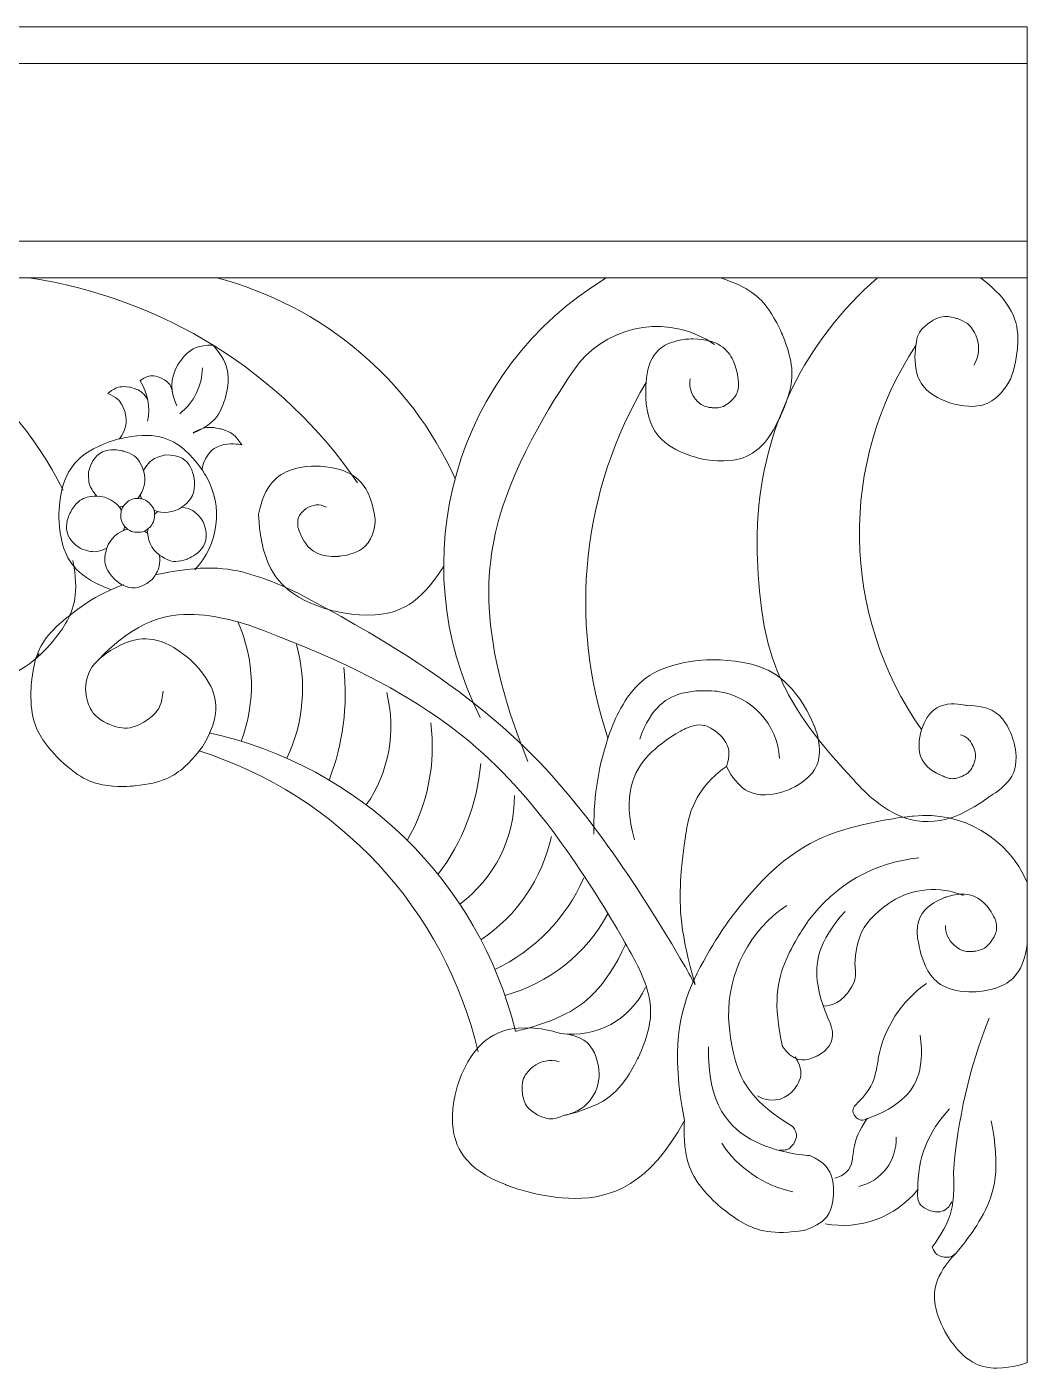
# Model space of a CAD drawing. Header units: millimetres. Extents: x 5501 to 5703, y 4457 to 4568.
# Drawn here: x 5662.7 to 5700.6, y 4517.6 to 4568.4 of the extents above; entities that cross this region are included whole.
import ezdxf

# ---------------------------------------------------------------- set-up
doc = ezdxf.new("R2010")
doc.units = ezdxf.units.MM
doc.header["$MEASUREMENT"] = 0
doc.layers.add('SITARA ALL', color=18, linetype='Continuous', true_color=0x000000)

msp = doc.modelspace()

# ---------------------------------------------------------------- linework, layer by layer
at = {"layer": 'SITARA ALL', "color": 1, "lineweight": 9, "true_color": 0xff0000}
for points, knots in [([(5700.594, 4568.351), (5700.594, 4568.351), (5600.594, 4568.351), (5550.594, 4568.351), (5500.594, 4568.351), (5500.594, 4568.351), (5500.594, 4568.351), (5500.594, 4568.351), (5500.594, 4517.803), (5500.594, 4517.803), (5500.594, 4517.803), (5501.15, 4517.596), (5501.74, 4517.595), (5502.331, 4517.595), (5502.957, 4517.802), (5503.602, 4518.797), (5503.602, 4518.797), (5503.925, 4519.294), (5504.053, 4519.871), (5504.181, 4520.448), (5504.113, 4521.103), (5503.281, 4521.948), (5503.281, 4521.948), (5502.677, 4522.63), (5502.252, 4523.435), (5501.828, 4524.24), (5501.583, 4525.168), (5501.963, 4526.95)], [0, 0, 0, 0, 0.1, 0.1, 0.1, 0.2, 0.2, 0.2, 0.3, 0.3, 0.3, 0.4, 0.4, 0.4, 0.5, 0.5, 0.5, 0.6, 0.6, 0.6, 0.7, 0.7, 0.7, 0.8, 0.8, 0.8, 1, 1, 1, 1]), ([(5700.594, 4517.803), (5700.594, 4517.803), (5700.594, 4568.351), (5700.594, 4568.351), (5700.594, 4568.351), (5700.594, 4568.351), (5700.594, 4555.714), (5700.594, 4543.077), (5700.594, 4517.803), (5700.594, 4517.803), (5700.594, 4517.803), (5700.038, 4517.596), (5699.447, 4517.595), (5698.857, 4517.594), (5698.232, 4517.8), (5697.586, 4518.797), (5697.586, 4518.797), (5697.263, 4519.295), (5697.135, 4519.872), (5697.007, 4520.448), (5697.073, 4521.103), (5697.907, 4521.948), (5697.907, 4521.948), (5698.511, 4522.63), (5698.936, 4523.435), (5699.36, 4524.24), (5699.604, 4525.169), (5699.225, 4526.95)], [0, 0, 0, 0, 0.1, 0.1, 0.1, 0.2, 0.2, 0.2, 0.3, 0.3, 0.3, 0.4, 0.4, 0.4, 0.5, 0.5, 0.5, 0.6, 0.6, 0.6, 0.7, 0.7, 0.7, 0.8, 0.8, 0.8, 1, 1, 1, 1]), ([(5684.723, 4541.432), (5683.22, 4545.919), (5683.748, 4550.834), (5686.171, 4554.898), (5686.171, 4554.898), (5686.095, 4554.253), (5686.26, 4553.627), (5686.425, 4553.002), (5686.832, 4552.397), (5688.085, 4552.048), (5688.085, 4552.048), (5688.711, 4551.873), (5689.355, 4551.94), (5689.998, 4552.008), (5690.659, 4552.317), (5691.196, 4553.501), (5691.196, 4553.501), (5691.454, 4553.996), (5691.596, 4554.535), (5691.737, 4555.075), (5691.763, 4555.659), (5691.337, 4556.69), (5691.337, 4556.69), (5691.124, 4557.206), (5690.802, 4557.661), (5690.48, 4558.117), (5690.05, 4558.512), (5688.986, 4558.849)], [0, 0, 0, 0, 0.1, 0.1, 0.1, 0.2, 0.2, 0.2, 0.3, 0.3, 0.3, 0.4, 0.4, 0.4, 0.5, 0.5, 0.5, 0.6, 0.6, 0.6, 0.7, 0.7, 0.7, 0.8, 0.8, 0.8, 1, 1, 1, 1]), ([(5694.924, 4558.849), (5692.203, 4556.51), (5690.562, 4553.153), (5690.387, 4549.57), (5690.387, 4549.57), (5690.299, 4547.778), (5690.582, 4546.008), (5690.864, 4544.237), (5691.518, 4542.486), (5693.997, 4539.893), (5693.997, 4539.893), (5694.623, 4539.095), (5695.513, 4538.622), (5696.403, 4538.15), (5697.557, 4538.003), (5699.173, 4539.231), (5699.173, 4539.231), (5699.544, 4539.428), (5699.825, 4539.739), (5700.105, 4540.05), (5700.294, 4540.475), (5700.089, 4541.29), (5700.089, 4541.29), (5699.986, 4541.698), (5699.75, 4542.044), (5699.514, 4542.39), (5699.145, 4542.674), (5698.305, 4542.667), (5698.305, 4542.667), (5697.945, 4542.765), (5697.577, 4542.715), (5697.21, 4542.665), (5696.835, 4542.465), (5696.596, 4541.758), (5696.596, 4541.758), (5696.476, 4541.404), (5696.505, 4541.035), (5696.534, 4540.665), (5696.711, 4540.279), (5697.403, 4539.999), (5697.403, 4539.999), (5697.508, 4539.948), (5697.621, 4539.919), (5697.734, 4539.891), (5697.856, 4539.885), (5698.075, 4539.967), (5698.075, 4539.967), (5698.184, 4540.008), (5698.283, 4540.07), (5698.381, 4540.132), (5698.469, 4540.217), (5698.561, 4540.431), (5698.561, 4540.431), (5698.606, 4540.539), (5698.629, 4540.653), (5698.652, 4540.768), (5698.652, 4540.889), (5698.559, 4541.104), (5698.559, 4541.104), (5698.513, 4541.211), (5698.446, 4541.306), (5698.378, 4541.402), (5698.29, 4541.485), (5698.071, 4541.566)], [0, 0, 0, 0, 0.045455, 0.045455, 0.045455, 0.090909, 0.090909, 0.090909, 0.136364, 0.136364, 0.136364, 0.181818, 0.181818, 0.181818, 0.227273, 0.227273, 0.227273, 0.272727, 0.272727, 0.272727, 0.318182, 0.318182, 0.318182, 0.363636, 0.363636, 0.363636, 0.409091, 0.409091, 0.409091, 0.454545, 0.454545, 0.454545, 0.5, 0.5, 0.5, 0.545455, 0.545455, 0.545455, 0.590909, 0.590909, 0.590909, 0.636364, 0.636364, 0.636364, 0.681818, 0.681818, 0.681818, 0.727273, 0.727273, 0.727273, 0.772727, 0.772727, 0.772727, 0.818182, 0.818182, 0.818182, 0.863636, 0.863636, 0.863636, 0.909091, 0.909091, 0.909091, 1, 1, 1, 1]), ([(5698.574, 4555.547), (5698.768, 4555.855), (5698.81, 4556.235), (5698.689, 4556.578), (5698.689, 4556.578), (5698.628, 4556.75), (5698.53, 4556.903), (5698.432, 4557.056), (5698.296, 4557.19), (5697.951, 4557.308), (5697.951, 4557.308), (5697.779, 4557.367), (5697.598, 4557.384), (5697.417, 4557.402), (5697.227, 4557.379), (5696.921, 4557.181), (5696.921, 4557.181), (5696.768, 4557.082), (5696.642, 4556.951), (5696.516, 4556.82), (5696.417, 4556.657), (5696.382, 4556.294), (5696.382, 4556.294), (5696.298, 4555.831), (5696.388, 4555.37), (5696.478, 4554.91), (5696.742, 4554.453), (5697.63, 4554.135), (5697.63, 4554.135), (5698.073, 4553.976), (5698.542, 4553.989), (5699.011, 4554.003), (5699.506, 4554.189), (5699.964, 4555.013), (5699.964, 4555.013), (5700.228, 4555.707), (5700.243, 4556.448), (5700.258, 4557.188), (5700.024, 4557.974), (5698.822, 4558.849)], [0, 0, 0, 0, 0.071429, 0.071429, 0.071429, 0.142857, 0.142857, 0.142857, 0.214286, 0.214286, 0.214286, 0.285714, 0.285714, 0.285714, 0.357143, 0.357143, 0.357143, 0.428571, 0.428571, 0.428571, 0.5, 0.5, 0.5, 0.571429, 0.571429, 0.571429, 0.642857, 0.642857, 0.642857, 0.714286, 0.714286, 0.714286, 0.785714, 0.785714, 0.785714, 0.857143, 0.857143, 0.857143, 1, 1, 1, 1]), ([(5688.757, 4556.33), (5687.118, 4557.468), (5684.877, 4557.152), (5683.611, 4555.609), (5683.611, 4555.609), (5681.998, 4553.441), (5681.01, 4550.929), (5680.021, 4548.417), (5679.658, 4545.56), (5681.693, 4540.552)], [0, 0, 0, 0, 0.25, 0.25, 0.25, 0.5, 0.5, 0.5, 1, 1, 1, 1]), ([(5687.839, 4555.03), (5687.79, 4554.777), (5687.849, 4554.516), (5688.002, 4554.309), (5688.002, 4554.309), (5688.078, 4554.205), (5688.174, 4554.12), (5688.27, 4554.035), (5688.387, 4553.968), (5688.642, 4553.94), (5688.642, 4553.94), (5688.77, 4553.925), (5688.898, 4553.938), (5689.026, 4553.951), (5689.154, 4553.991), (5689.348, 4554.159), (5689.348, 4554.159), (5689.445, 4554.244), (5689.522, 4554.346), (5689.6, 4554.449), (5689.657, 4554.57), (5689.665, 4554.827), (5689.665, 4554.827), (5689.657, 4555.297), (5689.464, 4555.721), (5689.27, 4556.146), (5688.891, 4556.525), (5687.952, 4556.544), (5687.952, 4556.544), (5687.483, 4556.554), (5687.051, 4556.377), (5686.62, 4556.2), (5686.226, 4555.836), (5686.171, 4554.898)], [0, 0, 0, 0, 0.083333, 0.083333, 0.083333, 0.166667, 0.166667, 0.166667, 0.25, 0.25, 0.25, 0.333333, 0.333333, 0.333333, 0.416667, 0.416667, 0.416667, 0.5, 0.5, 0.5, 0.583333, 0.583333, 0.583333, 0.666667, 0.666667, 0.666667, 0.75, 0.75, 0.75, 0.833333, 0.833333, 0.833333, 1, 1, 1, 1]), ([(5668.409, 4554.008), (5668.145, 4554.489), (5668.153, 4555.074), (5668.433, 4555.546), (5668.433, 4555.546), (5668.573, 4555.783), (5668.769, 4555.973), (5668.966, 4556.164), (5669.22, 4556.309), (5669.769, 4556.309), (5669.769, 4556.309), (5670.002, 4556.059), (5670.166, 4555.76), (5670.329, 4555.461), (5670.423, 4555.112), (5670.272, 4554.446), (5670.272, 4554.446), (5670.197, 4554.113), (5670.042, 4553.809), (5669.887, 4553.505), (5669.652, 4553.231), (5669.017, 4552.98), (5669.017, 4552.98), (5669.168, 4553.075), (5669.336, 4553.137), (5669.503, 4553.198), (5669.687, 4553.228), (5670.034, 4553.143), (5670.034, 4553.143), (5670.207, 4553.101), (5670.368, 4553.025), (5670.53, 4552.949), (5670.678, 4552.839), (5670.861, 4552.532), (5670.861, 4552.532), (5670.525, 4552.609), (5670.189, 4552.544), (5669.853, 4552.479), (5669.516, 4552.273), (5669.347, 4551.604)], [0, 0, 0, 0, 0.071429, 0.071429, 0.071429, 0.142857, 0.142857, 0.142857, 0.214286, 0.214286, 0.214286, 0.285714, 0.285714, 0.285714, 0.357143, 0.357143, 0.357143, 0.428571, 0.428571, 0.428571, 0.5, 0.5, 0.5, 0.571429, 0.571429, 0.571429, 0.642857, 0.642857, 0.642857, 0.714286, 0.714286, 0.714286, 0.785714, 0.785714, 0.785714, 0.857143, 0.857143, 0.857143, 1, 1, 1, 1]), ([(5667.292, 4553.434), (5667.408, 4553.957), (5667.307, 4554.506), (5667.013, 4554.953), (5667.013, 4554.953), (5667.12, 4555.043), (5667.248, 4555.099), (5667.376, 4555.155), (5667.524, 4555.178), (5667.783, 4555.071), (5667.783, 4555.071), (5667.912, 4555.018), (5668.021, 4554.932), (5668.131, 4554.845), (5668.22, 4554.725), (5668.248, 4554.447)], [0, 0, 0, 0, 0.166667, 0.166667, 0.166667, 0.333333, 0.333333, 0.333333, 0.5, 0.5, 0.5, 0.666667, 0.666667, 0.666667, 1, 1, 1, 1]), ([(5666.234, 4552.766), (5666.459, 4553.035), (5666.539, 4553.396), (5666.45, 4553.735), (5666.45, 4553.735), (5666.406, 4553.904), (5666.322, 4554.058), (5666.238, 4554.211), (5666.114, 4554.349), (5665.787, 4554.473), (5665.787, 4554.473), (5665.898, 4554.574), (5666.029, 4554.646), (5666.16, 4554.719), (5666.311, 4554.764), (5666.607, 4554.715), (5666.607, 4554.715), (5666.755, 4554.691), (5666.894, 4554.633), (5667.032, 4554.575), (5667.161, 4554.485), (5667.306, 4554.222)], [0, 0, 0, 0, 0.125, 0.125, 0.125, 0.25, 0.25, 0.25, 0.375, 0.375, 0.375, 0.5, 0.5, 0.5, 0.625, 0.625, 0.625, 0.75, 0.75, 0.75, 1, 1, 1, 1]), ([(5669.08, 4547.799), (5669.994, 4548.754), (5670.17, 4550.199), (5669.514, 4551.346), (5669.514, 4551.346), (5669.185, 4551.92), (5668.687, 4552.351), (5668.189, 4552.783), (5667.521, 4553.071), (5666.234, 4552.766), (5666.234, 4552.766), (5665.591, 4552.613), (5665.036, 4552.258), (5664.482, 4551.902), (5664.015, 4551.343), (5663.944, 4550.023), (5663.944, 4550.023), (5663.908, 4549.363), (5664.093, 4548.73), (5664.277, 4548.097), (5664.681, 4547.492), (5665.927, 4547.05)], [0, 0, 0, 0, 0.125, 0.125, 0.125, 0.25, 0.25, 0.25, 0.375, 0.375, 0.375, 0.5, 0.5, 0.5, 0.625, 0.625, 0.625, 0.75, 0.75, 0.75, 1, 1, 1, 1]), ([(5666.924, 4550.503), (5667.171, 4550.792), (5667.253, 4551.187), (5667.143, 4551.551), (5667.143, 4551.551), (5667.088, 4551.732), (5666.988, 4551.894), (5666.888, 4552.055), (5666.744, 4552.196), (5666.378, 4552.299), (5666.378, 4552.299), (5666.094, 4552.374), (5665.807, 4552.327), (5665.519, 4552.281), (5665.228, 4552.114), (5665.068, 4551.549), (5665.068, 4551.549), (5665.049, 4551.375), (5665.068, 4551.2), (5665.086, 4551.026), (5665.143, 4550.852), (5665.379, 4550.592)], [0, 0, 0, 0, 0.125, 0.125, 0.125, 0.25, 0.25, 0.25, 0.375, 0.375, 0.375, 0.5, 0.5, 0.5, 0.625, 0.625, 0.625, 0.75, 0.75, 0.75, 1, 1, 1, 1]), ([(5667.533, 4550.06), (5667.884, 4549.915), (5668.285, 4549.959), (5668.597, 4550.176), (5668.597, 4550.176), (5668.753, 4550.285), (5668.875, 4550.43), (5668.998, 4550.574), (5669.088, 4550.755), (5669.073, 4551.135), (5669.073, 4551.135), (5669.056, 4551.428), (5668.923, 4551.687), (5668.79, 4551.946), (5668.541, 4552.172), (5667.954, 4552.149), (5667.954, 4552.149), (5667.782, 4552.113), (5667.622, 4552.042), (5667.463, 4551.97), (5667.314, 4551.862), (5667.141, 4551.558)], [0, 0, 0, 0, 0.125, 0.125, 0.125, 0.25, 0.25, 0.25, 0.375, 0.375, 0.375, 0.5, 0.5, 0.5, 0.625, 0.625, 0.625, 0.75, 0.75, 0.75, 1, 1, 1, 1]), ([(5674.067, 4550.179), (5673.823, 4550.302), (5673.53, 4550.282), (5673.304, 4550.126), (5673.304, 4550.126), (5673.192, 4550.048), (5673.105, 4549.942), (5673.018, 4549.837), (5672.957, 4549.703), (5672.986, 4549.431), (5672.986, 4549.431), (5673.076, 4549.086), (5673.281, 4548.797), (5673.487, 4548.508), (5673.808, 4548.274), (5674.519, 4548.314), (5674.519, 4548.314), (5674.875, 4548.334), (5675.199, 4548.479), (5675.523, 4548.623), (5675.815, 4548.892), (5675.916, 4549.598), (5675.916, 4549.598), (5675.892, 4550.164), (5675.657, 4550.676), (5675.422, 4551.187), (5674.976, 4551.645), (5673.846, 4551.725), (5673.846, 4551.725), (5673.28, 4551.764), (5672.745, 4551.588), (5672.21, 4551.412), (5671.706, 4551.019), (5671.5, 4549.905), (5671.5, 4549.905), (5671.5, 4549.059), (5671.782, 4548.264), (5672.064, 4547.47), (5672.629, 4546.726), (5674.258, 4546.268), (5674.258, 4546.268), (5675.073, 4546.04), (5675.914, 4546.096), (5676.755, 4546.153), (5677.624, 4546.495), (5678.505, 4547.94)], [0, 0, 0, 0, 0.0625, 0.0625, 0.0625, 0.125, 0.125, 0.125, 0.1875, 0.1875, 0.1875, 0.25, 0.25, 0.25, 0.3125, 0.3125, 0.3125, 0.375, 0.375, 0.375, 0.4375, 0.4375, 0.4375, 0.5, 0.5, 0.5, 0.5625, 0.5625, 0.5625, 0.625, 0.625, 0.625, 0.6875, 0.6875, 0.6875, 0.75, 0.75, 0.75, 0.8125, 0.8125, 0.8125, 0.875, 0.875, 0.875, 1, 1, 1, 1]), ([(5666.315, 4550.06), (5666.117, 4550.384), (5665.766, 4550.585), (5665.387, 4550.592), (5665.387, 4550.592), (5665.197, 4550.596), (5665.012, 4550.551), (5664.828, 4550.506), (5664.649, 4550.413), (5664.438, 4550.097), (5664.438, 4550.097), (5664.279, 4549.85), (5664.235, 4549.562), (5664.19, 4549.274), (5664.259, 4548.945), (5664.747, 4548.619), (5664.747, 4548.619), (5664.907, 4548.547), (5665.078, 4548.511), (5665.25, 4548.474), (5665.433, 4548.474), (5665.752, 4548.619)], [0, 0, 0, 0, 0.125, 0.125, 0.125, 0.25, 0.25, 0.25, 0.375, 0.375, 0.375, 0.5, 0.5, 0.5, 0.625, 0.625, 0.625, 0.75, 0.75, 0.75, 1, 1, 1, 1]), ([(5667.564, 4549.863), (5667.564, 4549.693), (5667.497, 4549.53), (5667.376, 4549.41), (5667.376, 4549.41), (5667.316, 4549.35), (5667.246, 4549.303), (5667.175, 4549.256), (5667.094, 4549.222), (5666.924, 4549.223), (5666.924, 4549.223), (5666.839, 4549.223), (5666.756, 4549.24), (5666.673, 4549.256), (5666.591, 4549.29), (5666.471, 4549.41), (5666.471, 4549.41), (5666.411, 4549.471), (5666.364, 4549.541), (5666.318, 4549.612), (5666.284, 4549.693), (5666.284, 4549.863), (5666.284, 4549.863), (5666.284, 4549.948), (5666.301, 4550.031), (5666.318, 4550.114), (5666.352, 4550.195), (5666.472, 4550.315), (5666.472, 4550.315), (5666.532, 4550.375), (5666.603, 4550.422), (5666.673, 4550.469), (5666.754, 4550.503), (5666.924, 4550.503), (5666.924, 4550.503), (5667.009, 4550.503), (5667.092, 4550.486), (5667.175, 4550.469), (5667.257, 4550.435), (5667.377, 4550.315), (5667.377, 4550.315), (5667.437, 4550.255), (5667.484, 4550.184), (5667.531, 4550.114), (5667.564, 4550.033), (5667.564, 4549.863)], [0, 0, 0, 0, 0.066667, 0.066667, 0.066667, 0.133333, 0.133333, 0.133333, 0.2, 0.2, 0.2, 0.266667, 0.266667, 0.266667, 0.333333, 0.333333, 0.333333, 0.4, 0.4, 0.4, 0.466667, 0.466667, 0.466667, 0.533333, 0.533333, 0.533333, 0.6, 0.6, 0.6, 0.666667, 0.666667, 0.666667, 0.733333, 0.733333, 0.733333, 0.8, 0.8, 0.8, 0.866667, 0.866667, 0.866667, 0.933333, 0.933333, 0.933333, 1, 1, 1, 1]), ([(5667.3, 4549.345), (5667.27, 4548.966), (5667.436, 4548.598), (5667.739, 4548.369), (5667.739, 4548.369), (5667.891, 4548.254), (5668.066, 4548.182), (5668.242, 4548.11), (5668.441, 4548.08), (5668.798, 4548.212), (5668.798, 4548.212), (5669.071, 4548.319), (5669.277, 4548.525), (5669.482, 4548.732), (5669.62, 4549.039), (5669.416, 4549.589), (5669.416, 4549.589), (5669.33, 4549.742), (5669.212, 4549.872), (5669.095, 4550.002), (5668.946, 4550.109), (5668.603, 4550.18)], [0, 0, 0, 0, 0.125, 0.125, 0.125, 0.25, 0.25, 0.25, 0.375, 0.375, 0.375, 0.5, 0.5, 0.5, 0.625, 0.625, 0.625, 0.75, 0.75, 0.75, 1, 1, 1, 1]), ([(5666.548, 4549.345), (5666.178, 4549.256), (5665.879, 4548.985), (5665.755, 4548.626), (5665.755, 4548.626), (5665.693, 4548.446), (5665.679, 4548.257), (5665.664, 4548.068), (5665.698, 4547.869), (5665.933, 4547.571), (5665.933, 4547.571), (5666.119, 4547.343), (5666.379, 4547.212), (5666.639, 4547.08), (5666.973, 4547.044), (5667.434, 4547.408), (5667.434, 4547.408), (5667.552, 4547.537), (5667.64, 4547.689), (5667.727, 4547.841), (5667.784, 4548.016), (5667.745, 4548.364)], [0, 0, 0, 0, 0.125, 0.125, 0.125, 0.25, 0.25, 0.25, 0.375, 0.375, 0.375, 0.5, 0.5, 0.5, 0.625, 0.625, 0.625, 0.75, 0.75, 0.75, 1, 1, 1, 1]), ([(5661.679, 4546.411), (5661.948, 4547.148), (5661.748, 4547.974), (5661.174, 4548.508), (5661.174, 4548.508), (5660.887, 4548.776), (5660.534, 4548.944), (5660.181, 4549.112), (5659.762, 4549.181), (5659.046, 4548.861), (5659.046, 4548.861), (5658.625, 4548.654), (5658.261, 4548.358), (5657.897, 4548.062), (5657.591, 4547.676), (5657.38, 4546.762), (5657.38, 4546.762), (5657.373, 4545.988), (5657.66, 4545.274), (5657.948, 4544.56), (5658.531, 4543.906), (5660.071, 4543.742), (5660.071, 4543.742), (5660.684, 4543.629), (5661.306, 4543.67), (5661.927, 4543.712), (5662.557, 4543.909), (5663.437, 4544.792), (5663.437, 4544.792), (5663.877, 4545.233), (5664.194, 4545.77), (5664.51, 4546.306), (5664.704, 4546.937), (5664.472, 4548.162)], [0, 0, 0, 0, 0.083333, 0.083333, 0.083333, 0.166667, 0.166667, 0.166667, 0.25, 0.25, 0.25, 0.333333, 0.333333, 0.333333, 0.416667, 0.416667, 0.416667, 0.5, 0.5, 0.5, 0.583333, 0.583333, 0.583333, 0.666667, 0.666667, 0.666667, 0.75, 0.75, 0.75, 0.833333, 0.833333, 0.833333, 1, 1, 1, 1]), ([(5689.211, 4540.362), (5688.389, 4539.825), (5687.838, 4538.958), (5687.702, 4537.986), (5687.702, 4537.986), (5687.532, 4537.008), (5687.474, 4536.017), (5687.416, 4535.026), (5687.47, 4534.022), (5688.021, 4532.115), (5688.021, 4532.115), (5686.3, 4535.286), (5684.124, 4538.163), (5681.948, 4541.041), (5679.317, 4543.626), (5672.917, 4546.957), (5672.917, 4546.957), (5672.092, 4547.368), (5671.209, 4547.632), (5670.326, 4547.895), (5669.384, 4548.011), (5667.585, 4547.612)], [0, 0, 0, 0, 0.125, 0.125, 0.125, 0.25, 0.25, 0.25, 0.375, 0.375, 0.375, 0.5, 0.5, 0.5, 0.625, 0.625, 0.625, 0.75, 0.75, 0.75, 1, 1, 1, 1]), ([(5682.877, 4529.191), (5682.532, 4529.293), (5682.159, 4529.218), (5681.881, 4528.992), (5681.881, 4528.992), (5681.741, 4528.879), (5681.634, 4528.735), (5681.527, 4528.591), (5681.452, 4528.417), (5681.48, 4528.059), (5681.48, 4528.059), (5681.494, 4527.88), (5681.552, 4527.71), (5681.61, 4527.54), (5681.711, 4527.379), (5682.022, 4527.2), (5682.022, 4527.2), (5682.178, 4527.11), (5682.35, 4527.061), (5682.523, 4527.012), (5682.713, 4527.005), (5683.037, 4527.159), (5683.037, 4527.159), (5683.642, 4527.275), (5684.202, 4527.528), (5684.763, 4527.781), (5685.279, 4528.172), (5685.835, 4529.27), (5685.835, 4529.27), (5686.112, 4529.819), (5686.255, 4530.417), (5686.397, 4531.016), (5686.405, 4531.663), (5685.875, 4532.774), (5685.875, 4532.774), (5684.32, 4535.787), (5682.222, 4538.449), (5680.124, 4541.112), (5677.483, 4543.425), (5671.101, 4545.717), (5671.101, 4545.717), (5670.107, 4546.068), (5669.055, 4546.113), (5668.003, 4546.159), (5666.895, 4545.9), (5665.421, 4544.39), (5665.421, 4544.39), (5665.897, 4544.828), (5666.498, 4545.056), (5667.098, 4545.285), (5667.823, 4545.305), (5668.821, 4544.483), (5668.821, 4544.483), (5669.32, 4544.072), (5669.63, 4543.508), (5669.939, 4542.945), (5670.06, 4542.23), (5669.383, 4541.128), (5669.383, 4541.128), (5669.084, 4540.704), (5668.7, 4540.354), (5668.317, 4540.005), (5667.848, 4539.731), (5666.815, 4539.628), (5666.815, 4539.628), (5666.298, 4539.576), (5665.783, 4539.638), (5665.267, 4539.7), (5664.754, 4539.875), (5664, 4540.59), (5664, 4540.59), (5663.623, 4540.947), (5663.332, 4541.377), (5663.042, 4541.807), (5662.839, 4542.31), (5662.886, 4543.348), (5662.886, 4543.348), (5662.909, 4543.867), (5663.045, 4544.368), (5663.18, 4544.868), (5663.428, 4545.351), (5664.243, 4545.995), (5664.243, 4545.995), (5664.566, 4546.257), (5664.907, 4546.494), (5665.249, 4546.731), (5665.61, 4546.942), (5666.385, 4547.246)], [0, 0, 0, 0, 0.033333, 0.033333, 0.033333, 0.066667, 0.066667, 0.066667, 0.1, 0.1, 0.1, 0.133333, 0.133333, 0.133333, 0.166667, 0.166667, 0.166667, 0.2, 0.2, 0.2, 0.233333, 0.233333, 0.233333, 0.266667, 0.266667, 0.266667, 0.3, 0.3, 0.3, 0.333333, 0.333333, 0.333333, 0.366667, 0.366667, 0.366667, 0.4, 0.4, 0.4, 0.433333, 0.433333, 0.433333, 0.466667, 0.466667, 0.466667, 0.5, 0.5, 0.5, 0.533333, 0.533333, 0.533333, 0.566667, 0.566667, 0.566667, 0.6, 0.6, 0.6, 0.633333, 0.633333, 0.633333, 0.666667, 0.666667, 0.666667, 0.7, 0.7, 0.7, 0.733333, 0.733333, 0.733333, 0.766667, 0.766667, 0.766667, 0.8, 0.8, 0.8, 0.833333, 0.833333, 0.833333, 0.866667, 0.866667, 0.866667, 0.9, 0.9, 0.9, 0.933333, 0.933333, 0.933333, 1, 1, 1, 1]), ([(5665.421, 4544.39), (5665.064, 4544.06), (5664.893, 4543.573), (5664.966, 4543.092), (5664.966, 4543.092), (5665.003, 4542.851), (5665.098, 4542.628), (5665.193, 4542.404), (5665.346, 4542.197), (5665.785, 4541.987), (5665.785, 4541.987), (5666.005, 4541.882), (5666.244, 4541.835), (5666.482, 4541.788), (5666.74, 4541.799), (5667.16, 4542.044), (5667.16, 4542.044), (5667.37, 4542.167), (5667.543, 4542.338), (5667.716, 4542.509), (5667.851, 4542.728), (5667.884, 4543.214)], [0, 0, 0, 0, 0.125, 0.125, 0.125, 0.25, 0.25, 0.25, 0.375, 0.375, 0.375, 0.5, 0.5, 0.5, 0.625, 0.625, 0.625, 0.75, 0.75, 0.75, 1, 1, 1, 1]), ([(5684.194, 4537.804), (5684.159, 4539.035), (5684.338, 4540.262), (5684.723, 4541.432), (5684.723, 4541.432), (5684.973, 4542.267), (5685.47, 4542.98), (5685.966, 4543.693), (5686.709, 4544.283), (5688.449, 4544.394), (5688.449, 4544.394), (5689.319, 4544.449), (5690.16, 4544.232), (5691.001, 4544.014), (5691.813, 4543.523), (5692.521, 4541.93), (5692.521, 4541.93), (5692.728, 4541.475), (5692.734, 4540.978), (5692.74, 4540.482), (5692.544, 4539.944), (5691.638, 4539.516), (5691.638, 4539.516), (5691.186, 4539.302), (5690.69, 4539.289), (5690.193, 4539.276), (5689.653, 4539.463), (5689.211, 4540.362), (5689.211, 4540.362), (5689.291, 4540.578), (5689.302, 4540.807), (5689.313, 4541.036), (5689.255, 4541.279), (5688.919, 4541.593), (5688.919, 4541.593), (5688.751, 4541.751), (5688.544, 4541.849), (5688.336, 4541.948), (5688.09, 4541.989), (5687.67, 4541.8), (5687.67, 4541.8), (5686.875, 4541.429), (5686.272, 4540.798), (5685.67, 4540.166), (5685.259, 4539.273), (5685.728, 4537.582)], [0, 0, 0, 0, 0.0625, 0.0625, 0.0625, 0.125, 0.125, 0.125, 0.1875, 0.1875, 0.1875, 0.25, 0.25, 0.25, 0.3125, 0.3125, 0.3125, 0.375, 0.375, 0.375, 0.4375, 0.4375, 0.4375, 0.5, 0.5, 0.5, 0.5625, 0.5625, 0.5625, 0.625, 0.625, 0.625, 0.6875, 0.6875, 0.6875, 0.75, 0.75, 0.75, 0.8125, 0.8125, 0.8125, 0.875, 0.875, 0.875, 1, 1, 1, 1]), ([(5691.22, 4540.663), (5691.146, 4541.96), (5690.164, 4543.024), (5688.877, 4543.204), (5688.877, 4543.204), (5688.233, 4543.294), (5687.603, 4543.149), (5686.972, 4543.005), (5686.355, 4542.626), (5685.928, 4541.399)], [0, 0, 0, 0, 0.25, 0.25, 0.25, 0.5, 0.5, 0.5, 1, 1, 1, 1]), ([(5669.622, 4541.634), (5675.332, 4540.396), (5679.834, 4536.018), (5681.223, 4530.343), (5681.223, 4530.343), (5682.142, 4530.532), (5682.989, 4530.934), (5683.836, 4531.335), (5684.611, 4531.949), (5685.401, 4533.651)], [0, 0, 0, 0, 0.25, 0.25, 0.25, 0.5, 0.5, 0.5, 1, 1, 1, 1]), ([(5700.594, 4535.972), (5699.869, 4537.664), (5698.121, 4538.685), (5696.291, 4538.486), (5696.291, 4538.486), (5694.922, 4538.364), (5693.611, 4537.954), (5692.3, 4537.545), (5691.046, 4536.847), (5689.393, 4534.652), (5689.393, 4534.652), (5688.567, 4533.554), (5687.993, 4532.306), (5687.418, 4531.058), (5687.096, 4529.66), (5687.619, 4526.962)], [0, 0, 0, 0, 0.166667, 0.166667, 0.166667, 0.333333, 0.333333, 0.333333, 0.5, 0.5, 0.5, 0.666667, 0.666667, 0.666667, 1, 1, 1, 1]), ([(5696.496, 4536.903), (5694.816, 4536.746), (5693.284, 4535.871), (5692.296, 4534.503), (5692.296, 4534.503), (5691.801, 4533.819), (5691.467, 4533.045), (5691.132, 4532.271), (5690.957, 4531.406), (5691.334, 4529.762), (5691.334, 4529.762), (5691.474, 4529.545), (5691.684, 4529.398), (5691.894, 4529.251), (5692.175, 4529.175), (5692.637, 4529.405), (5692.637, 4529.405), (5692.868, 4529.52), (5693.037, 4529.713), (5693.206, 4529.906), (5693.313, 4530.176), (5693.135, 4530.66), (5693.135, 4530.66), (5692.784, 4531.355), (5692.664, 4532.121), (5692.544, 4532.888), (5692.656, 4533.726), (5693.7, 4534.88)], [0, 0, 0, 0, 0.1, 0.1, 0.1, 0.2, 0.2, 0.2, 0.3, 0.3, 0.3, 0.4, 0.4, 0.4, 0.5, 0.5, 0.5, 0.6, 0.6, 0.6, 0.7, 0.7, 0.7, 0.8, 0.8, 0.8, 1, 1, 1, 1]), ([(5698.181, 4535.478), (5697.287, 4535.85), (5696.268, 4535.762), (5695.451, 4535.245), (5695.451, 4535.245), (5695.042, 4534.986), (5694.709, 4534.635), (5694.376, 4534.285), (5694.119, 4533.843), (5694.072, 4532.877), (5694.072, 4532.877), (5694.104, 4532.692), (5694.097, 4532.505), (5694.09, 4532.317), (5694.044, 4532.128), (5693.82, 4531.827), (5693.82, 4531.827), (5693.707, 4531.677), (5693.567, 4531.553), (5693.426, 4531.429), (5693.258, 4531.332), (5692.885, 4531.287)], [0, 0, 0, 0, 0.125, 0.125, 0.125, 0.25, 0.25, 0.25, 0.375, 0.375, 0.375, 0.5, 0.5, 0.5, 0.625, 0.625, 0.625, 0.75, 0.75, 0.75, 1, 1, 1, 1]), ([(5697.504, 4534.345), (5697.497, 4534.069), (5697.61, 4533.803), (5697.813, 4533.615), (5697.813, 4533.615), (5697.914, 4533.521), (5698.034, 4533.452), (5698.153, 4533.382), (5698.29, 4533.337), (5698.565, 4533.365), (5698.565, 4533.365), (5698.702, 4533.38), (5698.833, 4533.424), (5698.964, 4533.467), (5699.089, 4533.54), (5699.248, 4533.766), (5699.248, 4533.766), (5699.328, 4533.879), (5699.382, 4534.006), (5699.435, 4534.134), (5699.462, 4534.275), (5699.398, 4534.544), (5699.398, 4534.544), (5699.246, 4534.915), (5698.963, 4535.195), (5698.68, 4535.475), (5698.266, 4535.665), (5697.505, 4535.414), (5697.505, 4535.414), (5697.124, 4535.288), (5696.825, 4535.026), (5696.525, 4534.763), (5696.307, 4534.364), (5696.503, 4533.587), (5696.503, 4533.587), (5696.58, 4533.077), (5696.839, 4532.634), (5697.098, 4532.191), (5697.541, 4531.816), (5698.572, 4531.829), (5698.572, 4531.829), (5699.088, 4531.835), (5699.561, 4532.032), (5700.035, 4532.229), (5700.467, 4532.616), (5700.594, 4533.64)], [0, 0, 0, 0, 0.0625, 0.0625, 0.0625, 0.125, 0.125, 0.125, 0.1875, 0.1875, 0.1875, 0.25, 0.25, 0.25, 0.3125, 0.3125, 0.3125, 0.375, 0.375, 0.375, 0.4375, 0.4375, 0.4375, 0.5, 0.5, 0.5, 0.5625, 0.5625, 0.5625, 0.625, 0.625, 0.625, 0.6875, 0.6875, 0.6875, 0.75, 0.75, 0.75, 0.8125, 0.8125, 0.8125, 0.875, 0.875, 0.875, 1, 1, 1, 1]), ([(5691.499, 4535.102), (5690.085, 4534.167), (5689.252, 4532.568), (5689.292, 4530.874), (5689.292, 4530.874), (5689.312, 4530.026), (5689.55, 4529.214), (5689.787, 4528.401), (5690.242, 4527.623), (5691.699, 4526.756), (5691.699, 4526.756), (5691.778, 4526.671), (5691.826, 4526.567), (5691.873, 4526.462), (5691.89, 4526.336), (5691.78, 4526.133), (5691.78, 4526.133), (5691.725, 4526.031), (5691.64, 4525.953), (5691.556, 4525.874), (5691.442, 4525.819), (5691.214, 4525.86)], [0, 0, 0, 0, 0.125, 0.125, 0.125, 0.25, 0.25, 0.25, 0.375, 0.375, 0.375, 0.5, 0.5, 0.5, 0.625, 0.625, 0.625, 0.75, 0.75, 0.75, 1, 1, 1, 1]), ([(5696.777, 4532.151), (5695.824, 4531.478), (5695.171, 4530.458), (5694.958, 4529.31), (5694.958, 4529.31), (5694.921, 4528.969), (5694.823, 4528.641), (5694.726, 4528.312), (5694.567, 4527.996), (5694.066, 4527.527), (5694.066, 4527.527), (5694.021, 4527.459), (5694.002, 4527.38), (5693.984, 4527.301), (5693.992, 4527.211), (5694.105, 4527.094), (5694.105, 4527.094), (5694.161, 4527.035), (5694.234, 4527), (5694.307, 4526.965), (5694.397, 4526.953), (5694.536, 4527.037), (5694.536, 4527.037), (5695.213, 4527.245), (5695.764, 4527.685), (5696.315, 4528.124), (5696.74, 4528.794), (5696.545, 4530.197)], [0, 0, 0, 0, 0.1, 0.1, 0.1, 0.2, 0.2, 0.2, 0.3, 0.3, 0.3, 0.4, 0.4, 0.4, 0.5, 0.5, 0.5, 0.6, 0.6, 0.6, 0.7, 0.7, 0.7, 0.8, 0.8, 0.8, 1, 1, 1, 1]), ([(5686.147, 4532.013), (5685.58, 4530.781), (5684.273, 4530.068), (5682.93, 4530.261), (5682.93, 4530.261), (5682.145, 4530.532), (5681.324, 4530.464), (5680.503, 4530.395), (5679.645, 4529.986), (5679.074, 4528.426), (5679.074, 4528.426), (5678.789, 4527.646), (5678.844, 4526.824), (5678.898, 4526.001), (5679.292, 4525.136), (5680.842, 4524.539), (5680.842, 4524.539), (5682.114, 4524.016), (5683.482, 4524.017), (5684.849, 4524.017), (5686.312, 4524.542), (5687.619, 4526.962), (5687.619, 4526.962), (5687.573, 4526.364), (5687.667, 4525.771), (5687.761, 4525.178), (5687.994, 4524.592), (5688.881, 4523.782), (5688.881, 4523.782), (5689.324, 4523.378), (5689.849, 4523.087), (5690.373, 4522.795), (5690.979, 4522.617), (5692.163, 4522.818), (5692.163, 4522.818), (5692.469, 4522.9), (5692.733, 4523.076), (5692.997, 4523.251), (5693.218, 4523.519), (5693.265, 4524.153), (5693.265, 4524.153), (5693.288, 4524.47), (5693.21, 4524.777), (5693.132, 4525.084), (5692.953, 4525.382), (5692.37, 4525.636), (5692.37, 4525.636), (5691.274, 4525.685), (5690.299, 4526.168), (5689.324, 4526.65), (5688.47, 4527.567), (5688.532, 4529.76)], [0, 0, 0, 0, 0.055556, 0.055556, 0.055556, 0.111111, 0.111111, 0.111111, 0.166667, 0.166667, 0.166667, 0.222222, 0.222222, 0.222222, 0.277778, 0.277778, 0.277778, 0.333333, 0.333333, 0.333333, 0.388889, 0.388889, 0.388889, 0.444444, 0.444444, 0.444444, 0.5, 0.5, 0.5, 0.555556, 0.555556, 0.555556, 0.611111, 0.611111, 0.611111, 0.666667, 0.666667, 0.666667, 0.722222, 0.722222, 0.722222, 0.777778, 0.777778, 0.777778, 0.833333, 0.833333, 0.833333, 0.888889, 0.888889, 0.888889, 1, 1, 1, 1]), ([(5699.153, 4530.843), (5698.412, 4528.966), (5697.956, 4526.989), (5697.801, 4524.977), (5697.801, 4524.977), (5697.842, 4524.477), (5697.792, 4523.978), (5697.741, 4523.48), (5697.599, 4522.982), (5696.999, 4522.178), (5696.999, 4522.178), (5697.028, 4522.088), (5697.08, 4522.008), (5697.131, 4521.928), (5697.205, 4521.859), (5697.39, 4521.812), (5697.39, 4521.812), (5697.482, 4521.789), (5697.577, 4521.79), (5697.672, 4521.791), (5697.77, 4521.817), (5697.907, 4521.948)], [0, 0, 0, 0, 0.125, 0.125, 0.125, 0.25, 0.25, 0.25, 0.375, 0.375, 0.375, 0.5, 0.5, 0.5, 0.625, 0.625, 0.625, 0.75, 0.75, 0.75, 1, 1, 1, 1]), ([(5683.037, 4527.159), (5683.832, 4527.265), (5684.416, 4527.958), (5684.389, 4528.759), (5684.389, 4528.759), (5684.375, 4529.159), (5684.21, 4529.522), (5684.046, 4529.884), (5683.73, 4530.209), (5682.93, 4530.261)], [0, 0, 0, 0, 0.25, 0.25, 0.25, 0.5, 0.5, 0.5, 1, 1, 1, 1]), ([(5690.385, 4527.894), (5690.805, 4527.632), (5691.352, 4527.7), (5691.695, 4528.057), (5691.695, 4528.057), (5691.867, 4528.235), (5691.964, 4528.462), (5692.061, 4528.688), (5692.084, 4528.963), (5691.805, 4529.372)], [0, 0, 0, 0, 0.25, 0.25, 0.25, 0.5, 0.5, 0.5, 1, 1, 1, 1]), ([(5693.309, 4524.785), (5693.647, 4524.845), (5693.911, 4525.11), (5693.972, 4525.447), (5693.972, 4525.447), (5693.993, 4525.733), (5694.052, 4526.013), (5694.111, 4526.293), (5694.209, 4526.567), (5694.536, 4527.037)], [0, 0, 0, 0, 0.25, 0.25, 0.25, 0.5, 0.5, 0.5, 1, 1, 1, 1]), ([(5697.654, 4527.402), (5696.857, 4526.589), (5696.424, 4525.486), (5696.456, 4524.349), (5696.456, 4524.349), (5696.422, 4524.18), (5696.453, 4524.013), (5696.484, 4523.845), (5696.579, 4523.677), (5696.902, 4523.562), (5696.902, 4523.562), (5697.064, 4523.504), (5697.234, 4523.51), (5697.405, 4523.516), (5697.585, 4523.586), (5697.746, 4523.888)], [0, 0, 0, 0, 0.166667, 0.166667, 0.166667, 0.333333, 0.333333, 0.333333, 0.5, 0.5, 0.5, 0.666667, 0.666667, 0.666667, 1, 1, 1, 1])]:
    msp.add_open_spline(points, degree=3, knots=knots, dxfattribs=at)
for points in [[(5500.594, 4566.962), (5500.594, 4566.962), (5700.594, 4566.962), (5700.594, 4566.962)], [(5500.594, 4560.238), (5500.594, 4560.238), (5700.594, 4560.238), (5700.594, 4560.238)], [(5500.594, 4558.849), (5500.594, 4558.849), (5700.594, 4558.849), (5700.594, 4558.849)], [(5664.097, 4550.819), (5661.937, 4555.102), (5657.848, 4558.089), (5653.112, 4558.849)], [(5675.246, 4551.097), (5672.359, 4555.293), (5667.854, 4558.102), (5662.816, 4558.849)], [(5678.937, 4551.265), (5677.231, 4555.024), (5673.914, 4557.811), (5669.919, 4558.849)], [(5684.66, 4558.849), (5678.945, 4555.428), (5676.865, 4548.152), (5679.892, 4542.22)], [(5696.382, 4556.294), (5693.453, 4551.87), (5693.54, 4546.096), (5696.596, 4541.758)], [(5668.512, 4553.71), (5669.047, 4554.129), (5669.363, 4554.768), (5669.371, 4555.448)], [(5667.022, 4550.636), (5667.036, 4550.585), (5667.053, 4550.534), (5667.073, 4550.485)], [(5666.218, 4550.195), (5666.272, 4550.192), (5666.325, 4550.193), (5666.378, 4550.197)], [(5667.69, 4550.009), (5667.645, 4549.98), (5667.603, 4549.948), (5667.562, 4549.913)], [(5666.39, 4549.294), (5666.409, 4549.344), (5666.425, 4549.395), (5666.437, 4549.447)], [(5667.3, 4549.179), (5667.258, 4549.213), (5667.215, 4549.244), (5667.169, 4549.271)], [(5670.836, 4541.318), (5671.399, 4542.781), (5671.353, 4544.409), (5670.709, 4545.838)], [(5672.572, 4540.673), (5673.207, 4542.018), (5673.336, 4543.549), (5672.933, 4544.982)], [(5663.117, 4544.505), (5663.143, 4544.55), (5663.168, 4544.596), (5663.192, 4544.642)], [(5674.171, 4539.849), (5674.692, 4541.203), (5674.882, 4542.662), (5674.726, 4544.104)], [(5675.576, 4538.908), (5676.437, 4540.146), (5676.719, 4541.697), (5676.348, 4543.158)], [(5677.128, 4537.567), (5677.901, 4538.913), (5678.213, 4540.476), (5678.017, 4542.015)], [(5679.813, 4529.567), (5678.542, 4534.954), (5674.526, 4539.278), (5669.25, 4540.951)], [(5678.29, 4536.279), (5679.215, 4537.497), (5679.776, 4538.952), (5679.909, 4540.474)], [(5679.112, 4535.157), (5680.422, 4536.112), (5681.191, 4537.641), (5681.18, 4539.262)], [(5679.912, 4533.807), (5681.28, 4534.709), (5682.24, 4536.115), (5682.582, 4537.718)], [(5680.444, 4532.684), (5681.945, 4533.393), (5683.141, 4534.622), (5683.808, 4536.143)], [(5680.824, 4531.697), (5682.488, 4532.157), (5683.895, 4533.273), (5684.723, 4534.787)], [(5689.03, 4526.112), (5689.648, 4525.165), (5690.619, 4524.501), (5691.727, 4524.268)], [(5694.221, 4524.475), (5695.079, 4524.673), (5695.672, 4525.458), (5695.63, 4526.337)], [(5692.941, 4523.062), (5694.259, 4522.809), (5695.611, 4523.304), (5696.456, 4524.349)]]:
    msp.add_open_spline(points, degree=3, dxfattribs=at)

doc.saveas('drawing.dxf')
